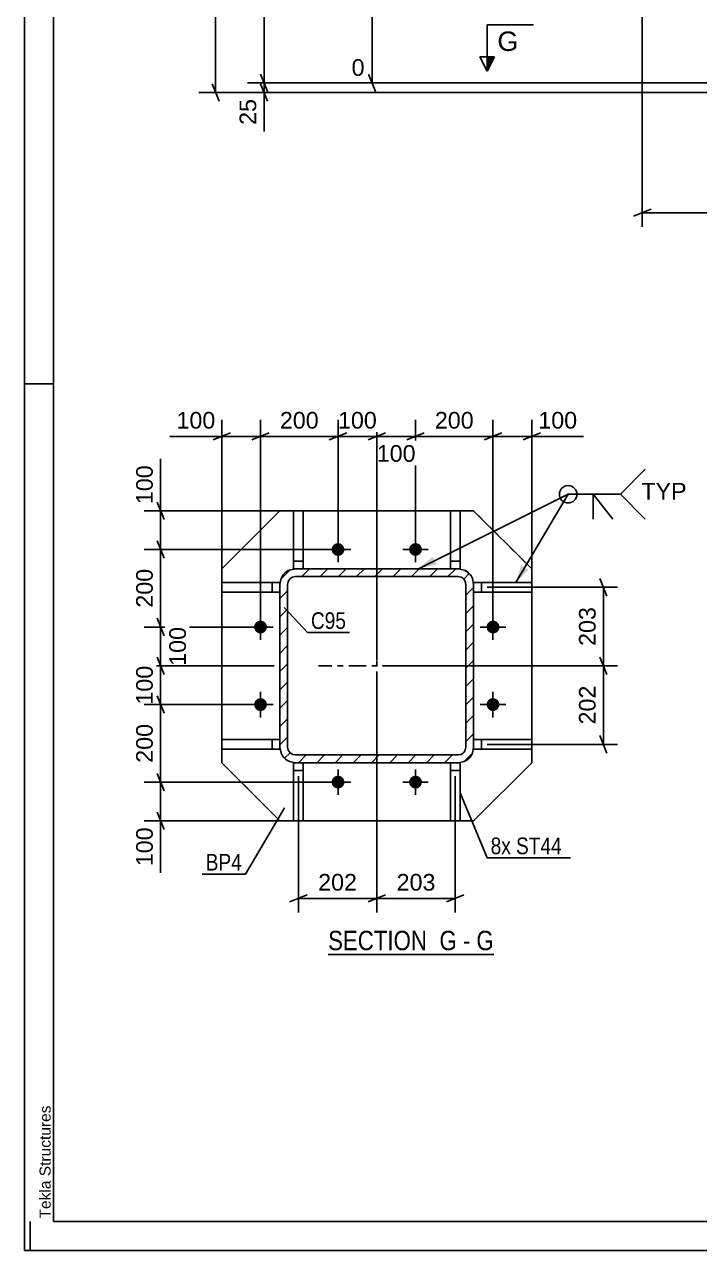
# Model space of a CAD drawing. Header units: millimetres. Extents: x 0 to 841, y 0 to 594.
# Drawn here: x 0 to 116.1, y 0 to 210.8 of the extents above; entities that cross this region are included whole.
import ezdxf

# ---------------------------------------------------------------- set-up
doc = ezdxf.new("R2010")
doc.units = ezdxf.units.MM
doc.linetypes.add('DXK_LINE_DOT2', pattern=[3.9198, 1.9599, -1.9599])
doc.linetypes.add('DXK_LINE_DOT3', pattern=[5.9187, 2.979, -0.9799, 0.9799, -0.9799])
doc.styles.add('Arial', font='ARIAL.TTF', dxfattribs={"height": 0.2})
doc.styles.add('Arial Narrow', font='ARIALN.TTF', dxfattribs={"height": 0.2})

# ---------------------------------------------------------------- blocks, each defined once
blk = doc.blocks.new('Unknown-284933836-1132')
at = {"color": 5, "linetype": 'Continuous'}
for p, q in [((0, 594), (0, 0)), ((5, 589), (5, 5)), ((5, 149), (0, 149)), ((1, 0), (1, 5)), ((5, 5), (836, 5)), ((0, 0), (841, 0))]:
    blk.add_line(p, q, dxfattribs=at)
at = {"color": 174, "linetype": 'Continuous', "style": 'Arial'}
blk.add_text('Tekla Structures', height=1.9102, rotation=90, dxfattribs=at).set_placement((4.5, 5.5))
blk = doc.blocks.new('Unknown-284933836-11 - 12475')
at = {"color": 6, "linetype": 'Continuous'}
blk.add_line((52.24, 50.88), (80.74, 50.88), dxfattribs=at)
at = {"color": 0, "linetype": 'Continuous'}
blk.add_wipeout([(70.35, 51.63), (70.35, 55.13), (52.24, 55.13), (52.24, 51.63)], dxfattribs=at)
at = {"color": 7, "linetype": 'Continuous', "style": 'Arial Narrow'}
blk.add_text('SECTION ', height=3.34, dxfattribs=at).set_placement((52.24, 51.63))
at = {"color": 0, "linetype": 'Continuous'}
blk.add_wipeout([(74.38, 51.63), (74.38, 55.13), (71.4, 55.13), (71.4, 51.63)], dxfattribs=at)
at = {"color": 7, "linetype": 'Continuous', "style": 'Arial Narrow'}
blk.add_text('G', height=3.34, dxfattribs=at).set_placement((71.4, 51.63))
at = {"color": 0, "linetype": 'Continuous'}
blk.add_wipeout([(76.71, 51.63), (76.71, 55.13), (75.43, 55.13), (75.43, 51.63)], dxfattribs=at)
at = {"color": 7, "linetype": 'Continuous', "style": 'Arial Narrow'}
blk.add_text('-', height=3.34, dxfattribs=at).set_placement((75.43, 51.63))
at = {"color": 0, "linetype": 'Continuous'}
blk.add_wipeout([(80.74, 51.63), (80.74, 55.13), (77.76, 55.13), (77.76, 51.63)], dxfattribs=at)
at = {"color": 7, "linetype": 'Continuous', "style": 'Arial Narrow'}
blk.add_text('G', height=3.34, dxfattribs=at).set_placement((77.76, 51.63))
blk = doc.blocks.new('Part-284933836-12483 - 12475')
at = {"color": 2, "linetype": 'Continuous'}
for p, q in [((73.28, 127.2), (73.28, 118.53)), ((74.95, 127.2), (73.28, 127.2)), ((73.28, 127.2), (73.28, 127.2)), ((73.28, 118.53), (73.28, 127.2)), ((74.95, 127.2), (74.95, 127.2)), ((74.95, 127.2), (74.95, 118.53)), ((73.28, 117.2), (73.28, 118.53)), ((74.95, 118.53), (73.28, 118.53)), ((73.28, 117.2), (73.28, 118.53)), ((74.95, 118.53), (74.95, 117.2)), ((74.95, 117.2), (74.62, 117.2)), ((74.95, 117.2), (74.63, 117.2)), ((74.95, 117.2), (74.95, 117.2)), ((74.95, 117.2), (74.95, 117.2))]:
    blk.add_line(p, q, dxfattribs=at)
at = {"color": 7, "linetype": 'DXK_LINE_DOT2'}
for p, q in [((74.95, 127.2), (73.28, 127.2)), ((74.95, 118.53), (74.95, 127.2)), ((73.28, 118.53), (74.95, 118.53)), ((74.95, 117.2), (74.95, 118.53)), ((74.63, 117.2), (73.28, 117.2)), ((73.28, 117.2), (73.28, 117.2)), ((74.62, 117.2), (73.28, 117.2)), ((73.28, 117.2), (73.28, 117.2))]:
    blk.add_line(p, q, dxfattribs=at)
blk = doc.blocks.new('Part-284933836-12480 - 12475')
at = {"color": 2, "linetype": 'Continuous'}
for p, q in [((43.95, 127.2), (33.95, 117.2)), ((43.95, 127.2), (46.28, 127.2)), ((73.28, 127.2), (47.95, 127.2)), ((77.28, 127.2), (74.95, 127.2)), ((77.28, 127.2), (87.28, 117.2)), ((77.28, 127.2), (77.28, 127.2)), ((33.95, 117.2), (33.95, 114.87)), ((87.28, 117.2), (87.28, 114.87)), ((87.28, 117.2), (87.28, 117.2)), ((33.95, 113.2), (33.95, 87.87)), ((87.28, 113.2), (87.28, 87.87)), ((33.95, 86.2), (33.95, 83.87)), ((87.28, 86.2), (87.28, 83.87)), ((33.95, 83.87), (43.95, 73.87)), ((33.95, 83.87), (33.95, 83.87)), ((87.28, 83.87), (77.28, 73.87)), ((43.95, 73.87), (46.28, 73.87)), ((43.95, 73.87), (43.95, 73.87)), ((73.28, 73.87), (47.95, 73.87)), ((77.28, 73.87), (74.95, 73.87))]:
    blk.add_line(p, q, dxfattribs=at)
at = {"color": 7, "linetype": 'DXK_LINE_DOT2'}
for p, q in [((43.95, 127.2), (77.28, 127.2)), ((46.28, 127.2), (47.95, 127.2)), ((74.95, 127.2), (73.28, 127.2)), ((77.28, 127.2), (87.28, 117.2)), ((33.95, 83.87), (33.95, 117.2)), ((87.28, 83.87), (87.28, 117.2)), ((33.95, 114.87), (33.95, 113.2)), ((87.28, 114.87), (87.28, 113.2)), ((33.95, 87.87), (33.95, 86.2)), ((87.28, 87.87), (87.28, 86.2)), ((43.95, 73.87), (33.95, 83.87)), ((43.95, 73.87), (77.28, 73.87)), ((46.28, 73.87), (47.95, 73.87)), ((74.95, 73.87), (73.28, 73.87))]:
    blk.add_line(p, q, dxfattribs=at)
blk = doc.blocks.new('Part-284933836-12481 - 12475')
at = {"color": 2, "linetype": 'Continuous'}
for p, q in [((73.28, 83.87), (73.28, 82.53)), ((73.28, 82.53), (73.28, 83.87)), ((73.28, 83.87), (73.28, 83.87)), ((73.28, 83.87), (73.28, 83.87)), ((73.28, 82.53), (73.28, 73.87)), ((73.28, 73.87), (73.28, 82.53)), ((73.28, 82.53), (74.95, 82.53)), ((74.95, 83.87), (74.61, 83.87)), ((74.95, 82.53), (74.95, 83.87)), ((74.95, 82.53), (74.95, 73.87)), ((73.28, 73.87), (73.28, 73.87)), ((73.28, 73.87), (74.95, 73.87)), ((74.95, 73.87), (74.95, 73.87))]:
    blk.add_line(p, q, dxfattribs=at)
at = {"color": 7, "linetype": 'DXK_LINE_DOT2'}
for p, q in [((73.28, 83.87), (74.95, 83.87)), ((74.61, 83.87), (73.28, 83.87)), ((73.28, 82.53), (74.95, 82.53)), ((74.95, 82.53), (74.95, 83.87)), ((74.95, 83.87), (74.95, 83.87)), ((74.95, 82.53), (74.95, 82.53)), ((74.95, 73.87), (74.95, 82.53)), ((73.28, 73.87), (74.95, 73.87))]:
    blk.add_line(p, q, dxfattribs=at)
blk = doc.blocks.new('Part-284933836-12482 - 12475')
at = {"color": 2, "linetype": 'Continuous'}
for p, q in [((46.28, 83.87), (46.28, 82.53)), ((46.28, 82.53), (46.28, 83.87)), ((46.28, 83.87), (46.28, 83.87)), ((46.28, 83.87), (46.28, 83.87)), ((46.28, 83.87), (46.62, 83.87)), ((46.28, 82.53), (46.28, 73.87)), ((46.28, 73.87), (46.28, 82.53)), ((46.28, 82.53), (47.95, 82.53)), ((47.95, 83.87), (47.95, 82.53)), ((47.95, 82.53), (47.95, 73.87)), ((46.28, 73.87), (46.28, 73.87)), ((46.28, 73.87), (47.95, 73.87)), ((47.95, 73.87), (47.95, 73.87))]:
    blk.add_line(p, q, dxfattribs=at)
at = {"color": 7, "linetype": 'DXK_LINE_DOT2'}
for p, q in [((46.28, 83.87), (47.95, 83.87)), ((46.28, 82.53), (47.95, 82.53)), ((46.62, 83.87), (47.95, 83.87)), ((47.95, 82.53), (47.95, 83.87)), ((47.95, 83.87), (47.95, 83.87)), ((47.95, 82.53), (47.95, 82.53)), ((47.95, 73.87), (47.95, 82.53)), ((46.28, 73.87), (47.95, 73.87))]:
    blk.add_line(p, q, dxfattribs=at)
blk = doc.blocks.new('Part-284933836-12547 - 12475')
at = {"linetype": 'Continuous'}
h = blk.add_hatch(dxfattribs=at)
h.set_pattern_fill('', scale=0.7, style=0, pattern_type=0)
h.set_pattern_definition([(45, (75.6363, 84.0716), (-1.57154, 1.57154), [])])
h.paths.add_polyline_path([(74.62, 83.87), (75.64, 84.07), (76.5, 84.65), (77.08, 85.51), (77.28, 86.54), (77.28, 114.54), (77.08, 115.56), (76.5, 116.42), (75.64, 117), (74.62, 117.2), (46.62, 117.2), (45.6, 117), (44.73, 116.42), (44.15, 115.56), (43.95, 114.54), (43.95, 86.54), (44.15, 85.51), (44.73, 84.65), (45.6, 84.07), (46.62, 83.87)])
h.paths.add_polyline_path([(46.11, 85.3), (45.67, 85.59), (45.38, 86.03), (45.28, 86.54), (45.28, 114.54), (45.38, 115.05), (45.67, 115.48), (46.11, 115.77), (46.62, 115.87), (74.62, 115.87), (75.13, 115.77), (75.56, 115.48), (75.85, 115.05), (75.95, 114.54), (75.95, 86.54), (75.85, 86.03), (75.56, 85.59), (75.13, 85.3), (74.62, 85.2), (46.62, 85.2)])
at = {"color": 7, "linetype": 'DXK_LINE_DOT2'}
for p, q in [((45.59, 117), (46.61, 117.2)), ((46.61, 117.2), (74.61, 117.2)), ((46.61, 117.2), (46.62, 117.2)), ((74.61, 117.2), (74.62, 117.2)), ((74.61, 117.2), (75.63, 117)), ((43.95, 114.53), (43.95, 114.54)), ((43.95, 114.53), (43.95, 114.54)), ((43.95, 114.53), (43.95, 113.2)), ((45.38, 115.04), (45.28, 114.53)), ((45.28, 114.53), (45.28, 114.54)), ((45.28, 86.53), (45.28, 114.53)), ((45.38, 115.04), (45.38, 115.04)), ((46.1, 115.76), (46.11, 115.77)), ((77.08, 115.55), (77.28, 114.53)), ((77.28, 114.53), (77.28, 114.54)), ((77.28, 86.53), (77.28, 114.53)), ((43.95, 87.87), (43.95, 86.53)), ((43.95, 86.53), (43.95, 86.54)), ((43.95, 86.53), (43.95, 86.53)), ((45.28, 86.53), (45.28, 86.54)), ((45.28, 86.53), (45.38, 86.02)), ((77.28, 86.53), (77.08, 85.51)), ((77.28, 86.53), (77.28, 86.54)), ((46.1, 85.3), (46.61, 85.2)), ((46.61, 85.2), (46.62, 85.2)), ((46.61, 85.2), (74.61, 85.2)), ((74.61, 85.2), (75.12, 85.3)), ((74.61, 85.2), (74.62, 85.2)), ((75.12, 85.3), (75.12, 85.3)), ((75.85, 86.02), (75.85, 86.03)), ((46.61, 83.87), (46.6, 83.87)), ((46.61, 83.87), (47.95, 83.87)), ((46.61, 83.87), (46.62, 83.87)), ((74.61, 83.87), (73.28, 83.87)), ((74.61, 83.87), (74.62, 83.87)), ((74.62, 83.87), (74.61, 83.87))]:
    blk.add_line(p, q, dxfattribs=at)
at = {"color": 2, "linetype": 'Continuous'}
for p, q in [((46.62, 117.2), (45.6, 117)), ((46.62, 117.2), (74.62, 117.2)), ((75.64, 117), (74.62, 117.2)), ((44.15, 115.56), (43.95, 114.54)), ((43.95, 114.54), (44.15, 115.55)), ((43.95, 86.54), (43.95, 114.54)), ((44.15, 115.55), (44.15, 115.56)), ((45.28, 114.54), (45.38, 115.05)), ((45.28, 86.54), (45.28, 114.54)), ((46.61, 115.87), (46.1, 115.76)), ((46.11, 115.77), (46.62, 115.87)), ((46.61, 115.87), (46.62, 115.87)), ((46.61, 115.87), (74.61, 115.87)), ((46.62, 115.87), (74.62, 115.87)), ((74.61, 115.87), (74.62, 115.87)), ((75.12, 115.76), (74.61, 115.87)), ((74.62, 115.87), (75.13, 115.77)), ((75.85, 115.05), (75.95, 114.54)), ((75.95, 114.53), (75.85, 115.04)), ((75.95, 114.53), (75.95, 114.54)), ((75.95, 86.54), (75.95, 114.54)), ((75.95, 86.53), (75.95, 114.53)), ((77.28, 114.54), (77.08, 115.56)), ((77.28, 86.54), (77.28, 114.54)), ((43.95, 113.2), (43.95, 87.87)), ((43.95, 86.54), (44.15, 85.51)), ((44.15, 85.51), (43.95, 86.53)), ((45.38, 86.03), (45.28, 86.54)), ((75.95, 86.54), (75.85, 86.03)), ((75.85, 86.02), (75.95, 86.53)), ((75.95, 86.53), (75.95, 86.54)), ((77.08, 85.51), (77.28, 86.54)), ((46.62, 85.2), (46.11, 85.3)), ((46.62, 85.2), (74.62, 85.2)), ((75.13, 85.3), (74.62, 85.2)), ((46.6, 83.87), (45.59, 84.07)), ((45.6, 84.07), (46.62, 83.87)), ((46.62, 83.87), (74.62, 83.87)), ((73.28, 83.87), (47.95, 83.87)), ((75.63, 84.07), (74.62, 83.87)), ((74.62, 83.87), (75.64, 84.07)), ((75.63, 84.07), (75.64, 84.07))]:
    blk.add_line(p, q, dxfattribs=at)
at = {"color": 7, "linetype": 'DXK_LINE_DOT3'}
for p, q in [((60.61, 90.53), (60.62, 110.54)), ((70.62, 100.53), (50.61, 100.54))]:
    blk.add_line(p, q, dxfattribs=at)
at = {"color": 2, "linetype": 'Continuous'}
for centre, radius, start, end in [((46.62, 114.54), 2.67, 112.5, 157.5), ((46.61, 114.53), 2.67, 135, 157.5), ((74.62, 114.54), 2.67, 22.5, 67.5), ((46.62, 114.54), 1.33, 112.5, 157.5), ((46.61, 114.53), 1.33, 112.5, 134.9258), ((74.61, 114.53), 1.33, 22.5, 67.5), ((74.62, 114.54), 1.33, 22.5, 67.5), ((46.61, 86.53), 2.67, 202.5, 247.5), ((46.62, 86.54), 2.67, 202.5, 247.5), ((46.62, 86.54), 1.33, 202.5, 247.5), ((74.62, 86.54), 1.33, 292.5, 337.5), ((74.61, 86.53), 1.33, 315.0742, 337.5), ((74.61, 86.53), 2.67, 292.5, 315), ((74.62, 86.54), 2.67, 292.5, 337.5)]:
    blk.add_arc(centre, radius, start, end, dxfattribs=at)
at = {"color": 7, "linetype": 'DXK_LINE_DOT2'}
for centre, radius, start, end in [((46.61, 114.53), 2.67, 112.5, 135), ((74.61, 114.53), 2.67, 22.5, 67.5), ((46.61, 114.53), 1.33, 134.9258, 157.5), ((46.61, 86.53), 1.33, 202.5, 247.5), ((74.61, 86.53), 1.33, 292.5, 315.0742), ((74.61, 86.53), 2.67, 315, 337.5)]:
    blk.add_arc(centre, radius, start, end, dxfattribs=at)
blk = doc.blocks.new('Part-284933836-12484 - 12475')
at = {"color": 2, "linetype": 'Continuous'}
for p, q in [((46.28, 127.2), (46.28, 118.53)), ((47.95, 127.2), (46.28, 127.2)), ((46.28, 127.2), (46.28, 127.2)), ((46.28, 118.53), (46.28, 127.2)), ((47.95, 127.2), (47.95, 127.2)), ((47.95, 127.2), (47.95, 118.53)), ((46.28, 118.53), (46.28, 117.2)), ((47.95, 118.53), (46.28, 118.53)), ((46.28, 118.53), (46.28, 117.2)), ((47.95, 118.53), (47.95, 117.2)), ((46.28, 117.2), (46.6, 117.2)), ((46.28, 117.2), (46.61, 117.2)), ((46.28, 117.2), (46.28, 117.2))]:
    blk.add_line(p, q, dxfattribs=at)
at = {"color": 7, "linetype": 'DXK_LINE_DOT2'}
for p, q in [((47.95, 127.2), (46.28, 127.2)), ((47.95, 118.53), (47.95, 127.2)), ((47.95, 118.53), (46.28, 118.53)), ((47.95, 117.2), (47.95, 118.53)), ((46.6, 117.2), (47.95, 117.2)), ((46.61, 117.2), (47.95, 117.2)), ((47.95, 117.2), (47.95, 117.2))]:
    blk.add_line(p, q, dxfattribs=at)
blk = doc.blocks.new('Part-284933836-12485 - 12475')
at = {"color": 2, "linetype": 'Continuous'}
for p, q in [((33.95, 113.2), (33.95, 114.87)), ((33.95, 114.87), (42.61, 114.87)), ((33.95, 114.87), (33.95, 114.87)), ((42.61, 113.2), (42.61, 114.87)), ((42.61, 114.87), (43.95, 114.87)), ((43.95, 113.2), (43.95, 114.87)), ((33.95, 113.2), (42.61, 113.2)), ((42.61, 113.2), (33.95, 113.2)), ((33.95, 113.2), (33.95, 113.2)), ((42.61, 113.2), (43.95, 113.2)), ((43.95, 113.2), (42.61, 113.2)), ((43.95, 113.2), (43.95, 113.2)), ((43.95, 113.2), (43.95, 113.2))]:
    blk.add_line(p, q, dxfattribs=at)
at = {"color": 7, "linetype": 'DXK_LINE_DOT2'}
for p, q in [((33.95, 113.2), (33.95, 114.87)), ((33.95, 114.87), (42.61, 114.87)), ((42.61, 113.2), (42.61, 114.87)), ((43.95, 114.87), (42.61, 114.87)), ((43.95, 113.2), (43.95, 114.87)), ((43.95, 114.87), (43.95, 114.87))]:
    blk.add_line(p, q, dxfattribs=at)
blk = doc.blocks.new('Part-284933836-12486 - 12475')
at = {"color": 2, "linetype": 'Continuous'}
for p, q in [((33.95, 86.2), (33.95, 87.87)), ((33.95, 87.87), (42.61, 87.87)), ((33.95, 87.87), (33.95, 87.87)), ((42.61, 86.2), (42.61, 87.87)), ((42.61, 87.87), (43.95, 87.87)), ((43.95, 86.2), (43.95, 87.87)), ((33.95, 86.2), (42.61, 86.2)), ((42.61, 86.2), (33.95, 86.2)), ((33.95, 86.2), (33.95, 86.2)), ((42.61, 86.2), (43.95, 86.2)), ((43.95, 86.2), (42.61, 86.2)), ((43.95, 86.2), (43.95, 86.2)), ((43.95, 86.2), (43.95, 86.2))]:
    blk.add_line(p, q, dxfattribs=at)
at = {"color": 7, "linetype": 'DXK_LINE_DOT2'}
for p, q in [((33.95, 86.2), (33.95, 87.87)), ((33.95, 87.87), (42.61, 87.87)), ((42.61, 86.2), (42.61, 87.87)), ((43.95, 87.87), (42.61, 87.87)), ((43.95, 86.2), (43.95, 87.87)), ((43.95, 87.87), (43.95, 87.87))]:
    blk.add_line(p, q, dxfattribs=at)
blk = doc.blocks.new('Part-284933836-12487 - 12475')
at = {"color": 2, "linetype": 'Continuous'}
for p, q in [((77.28, 114.87), (77.28, 114.87)), ((77.28, 114.87), (77.28, 114.87)), ((77.28, 114.87), (78.62, 114.87)), ((77.28, 114.87), (77.28, 114.54)), ((77.28, 114.87), (77.28, 114.54)), ((78.62, 114.87), (87.28, 114.87)), ((78.62, 114.87), (78.62, 113.2)), ((87.28, 114.87), (87.28, 114.87)), ((87.28, 114.87), (87.28, 113.2)), ((77.28, 113.2), (78.61, 113.2)), ((78.62, 113.2), (77.28, 113.2)), ((78.61, 113.2), (87.28, 113.2)), ((87.28, 113.2), (78.62, 113.2)), ((87.28, 113.2), (87.28, 113.2))]:
    blk.add_line(p, q, dxfattribs=at)
at = {"color": 7, "linetype": 'DXK_LINE_DOT2'}
for p, q in [((77.28, 114.87), (78.61, 114.87)), ((77.28, 114.54), (77.28, 113.2)), ((77.28, 114.54), (77.28, 113.2)), ((78.61, 114.87), (87.28, 114.87)), ((78.61, 114.87), (78.61, 113.2)), ((87.28, 114.87), (87.28, 113.2)), ((77.28, 113.2), (77.28, 113.2)), ((77.28, 113.2), (77.28, 113.2))]:
    blk.add_line(p, q, dxfattribs=at)
blk = doc.blocks.new('Part-284933836-12488 - 12475')
at = {"color": 2, "linetype": 'Continuous'}
for p, q in [((77.28, 87.87), (78.62, 87.87)), ((77.28, 86.53), (77.28, 86.2)), ((77.28, 86.53), (77.28, 86.2)), ((78.62, 87.87), (87.28, 87.87)), ((78.62, 87.87), (78.62, 86.2)), ((87.28, 87.87), (87.28, 87.87)), ((87.28, 87.87), (87.28, 86.2)), ((77.28, 86.2), (78.61, 86.2)), ((77.28, 86.2), (77.28, 86.2)), ((78.62, 86.2), (77.28, 86.2)), ((78.61, 86.2), (87.28, 86.2)), ((87.28, 86.2), (78.62, 86.2)), ((87.28, 86.2), (87.28, 86.2))]:
    blk.add_line(p, q, dxfattribs=at)
at = {"color": 7, "linetype": 'DXK_LINE_DOT2'}
for p, q in [((78.61, 87.87), (77.28, 87.87)), ((77.28, 87.87), (77.28, 87.87)), ((77.28, 87.87), (77.28, 86.53)), ((77.28, 87.87), (77.28, 86.53)), ((78.61, 87.87), (78.62, 87.87)), ((78.61, 87.87), (78.61, 86.2)), ((78.62, 87.87), (87.28, 87.87)), ((87.28, 87.87), (87.28, 86.2))]:
    blk.add_line(p, q, dxfattribs=at)
blk = doc.blocks.new('Bolt-284933836-12550 - 12475')
at = {"linetype": 'Continuous'}
for points in [[(53.17, 119.76), (53.02, 119.93), (52.92, 120.14), (52.86, 120.36), (52.85, 120.59), (52.88, 120.82), (52.97, 121.03), (53.09, 121.23), (53.25, 121.39), (53.45, 121.51), (53.66, 121.6), (53.89, 121.63), (54.12, 121.62), (54.34, 121.56), (54.55, 121.46), (54.72, 121.31), (54.87, 121.13), (54.97, 120.93), (55.03, 120.7), (55.05, 120.48), (55.01, 120.25), (54.93, 120.03), (54.8, 119.84), (54.64, 119.68), (54.45, 119.55), (54.23, 119.47), (54, 119.43), (53.77, 119.45), (53.55, 119.51), (53.35, 119.61)], [(66.5, 119.76), (66.36, 119.93), (66.25, 120.14), (66.19, 120.36), (66.18, 120.59), (66.22, 120.82), (66.3, 121.03), (66.43, 121.23), (66.59, 121.39), (66.78, 121.51), (67, 121.6), (67.22, 121.63), (67.45, 121.62), (67.67, 121.56), (67.88, 121.46), (68.06, 121.31), (68.2, 121.13), (68.31, 120.93), (68.37, 120.7), (68.38, 120.48), (68.34, 120.25), (68.26, 120.03), (68.13, 119.84), (67.97, 119.68), (67.78, 119.55), (67.56, 119.47), (67.34, 119.43), (67.11, 119.45), (66.89, 119.51), (66.68, 119.61)], [(39.84, 106.42), (39.69, 106.6), (39.59, 106.81), (39.53, 107.03), (39.51, 107.26), (39.55, 107.48), (39.63, 107.7), (39.76, 107.89), (39.92, 108.05), (40.11, 108.18), (40.33, 108.26), (40.56, 108.3), (40.79, 108.29), (41.01, 108.23), (41.21, 108.12), (41.39, 107.98), (41.54, 107.8), (41.64, 107.59), (41.7, 107.37), (41.71, 107.14), (41.68, 106.91), (41.59, 106.7), (41.47, 106.51), (41.31, 106.34), (41.11, 106.22), (40.9, 106.14), (40.67, 106.1), (40.44, 106.11), (40.22, 106.17), (40.01, 106.28)], [(79.84, 106.42), (79.69, 106.6), (79.59, 106.81), (79.53, 107.03), (79.51, 107.26), (79.55, 107.48), (79.63, 107.7), (79.76, 107.89), (79.92, 108.05), (80.11, 108.18), (80.33, 108.26), (80.56, 108.3), (80.79, 108.29), (81.01, 108.23), (81.21, 108.12), (81.39, 107.98), (81.54, 107.8), (81.64, 107.59), (81.7, 107.37), (81.71, 107.14), (81.68, 106.91), (81.59, 106.7), (81.47, 106.51), (81.31, 106.34), (81.11, 106.22), (80.9, 106.14), (80.67, 106.1), (80.44, 106.11), (80.22, 106.17), (80.01, 106.28)], [(39.84, 93.09), (39.69, 93.27), (39.59, 93.47), (39.53, 93.69), (39.51, 93.92), (39.55, 94.15), (39.63, 94.37), (39.76, 94.56), (39.92, 94.72), (40.11, 94.85), (40.33, 94.93), (40.56, 94.96), (40.79, 94.95), (41.01, 94.89), (41.21, 94.79), (41.39, 94.64), (41.54, 94.47), (41.64, 94.26), (41.7, 94.04), (41.71, 93.81), (41.68, 93.58), (41.59, 93.37), (41.47, 93.17), (41.31, 93.01), (41.11, 92.89), (40.9, 92.8), (40.67, 92.77), (40.44, 92.78), (40.22, 92.84), (40.01, 92.94)], [(79.84, 93.09), (79.69, 93.27), (79.59, 93.47), (79.53, 93.69), (79.51, 93.92), (79.55, 94.15), (79.63, 94.37), (79.76, 94.56), (79.92, 94.72), (80.11, 94.85), (80.33, 94.93), (80.56, 94.96), (80.79, 94.95), (81.01, 94.89), (81.21, 94.79), (81.39, 94.64), (81.54, 94.47), (81.64, 94.26), (81.7, 94.04), (81.71, 93.81), (81.68, 93.58), (81.59, 93.37), (81.47, 93.17), (81.31, 93.01), (81.11, 92.89), (80.9, 92.8), (80.67, 92.77), (80.44, 92.78), (80.22, 92.84), (80.01, 92.94)], [(53.17, 79.76), (53.02, 79.93), (52.92, 80.14), (52.86, 80.36), (52.85, 80.59), (52.88, 80.82), (52.97, 81.03), (53.09, 81.23), (53.25, 81.39), (53.45, 81.51), (53.66, 81.6), (53.89, 81.63), (54.12, 81.62), (54.34, 81.56), (54.55, 81.46), (54.72, 81.31), (54.87, 81.13), (54.97, 80.93), (55.03, 80.7), (55.05, 80.48), (55.01, 80.25), (54.93, 80.03), (54.8, 79.84), (54.64, 79.68), (54.45, 79.55), (54.23, 79.47), (54, 79.43), (53.77, 79.45), (53.55, 79.51), (53.35, 79.61)], [(66.5, 79.76), (66.36, 79.93), (66.25, 80.14), (66.19, 80.36), (66.18, 80.59), (66.22, 80.82), (66.3, 81.03), (66.43, 81.23), (66.59, 81.39), (66.78, 81.51), (67, 81.6), (67.22, 81.63), (67.45, 81.62), (67.67, 81.56), (67.88, 81.46), (68.06, 81.31), (68.2, 81.13), (68.31, 80.93), (68.37, 80.7), (68.38, 80.48), (68.34, 80.25), (68.26, 80.03), (68.13, 79.84), (67.97, 79.68), (67.78, 79.55), (67.56, 79.47), (67.34, 79.43), (67.11, 79.45), (66.89, 79.51), (66.68, 79.61)]]:
    blk.add_hatch(color=1, dxfattribs=at).paths.add_polyline_path(points)
at = {"color": 1, "linetype": 'Continuous'}
for p, q in [((53.95, 118.33), (53.95, 122.73)), ((67.28, 118.33), (67.28, 122.73)), ((56.15, 120.53), (51.75, 120.53)), ((69.48, 120.53), (65.08, 120.53)), ((40.61, 105), (40.61, 109.4)), ((80.61, 105), (80.61, 109.4)), ((42.81, 107.2), (38.41, 107.2)), ((82.81, 107.2), (78.41, 107.2)), ((40.61, 91.67), (40.61, 96.07)), ((80.61, 91.67), (80.61, 96.07)), ((42.81, 93.87), (38.41, 93.87)), ((82.81, 93.87), (78.41, 93.87)), ((53.95, 78.33), (53.95, 82.73)), ((67.28, 78.33), (67.28, 82.73)), ((56.15, 80.53), (51.75, 80.53)), ((69.48, 80.53), (65.08, 80.53))]:
    blk.add_line(p, q, dxfattribs=at)
blk = doc.blocks.new('StraightDimension-284933836-12915 - 12475')
at = {"color": 7, "linetype": 'Continuous'}
for p, q in [((67.28, 121.53), (67.28, 142.82)), ((80.61, 108.2), (80.61, 142.82)), ((68.78, 140.57), (65.78, 139.37)), ((67.28, 139.97), (80.61, 139.97)), ((79.11, 139.37), (82.11, 140.57))]:
    blk.add_line(p, q, dxfattribs=at)
at = {"color": 0}
blk.add_wipeout([(77.88, 140.72), (77.88, 144.92), (70.01, 144.92), (70.01, 140.72)], dxfattribs=at)
at = {"color": 3, "style": 'Arial'}
blk.add_text('200', height=2.865, dxfattribs=at).set_placement((70.61, 141.32))
blk = doc.blocks.new('StraightDimension-284933836-12916 - 12475')
at = {"color": 7, "linetype": 'Continuous'}
for p, q in [((60.61, 101.53), (60.61, 142.37)), ((67.28, 121.53), (67.28, 142.37)), ((59.11, 139.37), (62.11, 140.57)), ((60.61, 139.97), (67.28, 139.97)), ((68.78, 140.57), (65.78, 139.37))]:
    blk.add_line(p, q, dxfattribs=at)
at = {"color": 0}
blk.add_wipeout([(67.88, 135.02), (67.88, 139.22), (60.01, 139.22), (60.01, 135.02)], dxfattribs=at)
at = {"color": 3, "style": 'Arial'}
blk.add_text('100', height=2.865, dxfattribs=at).set_placement((60.61, 135.62))
blk = doc.blocks.new('StraightDimension-284933836-12852 - 12475')
at = {"color": 7, "linetype": 'Continuous'}
for p, q in [((60.61, 99.53), (60.61, 58.13)), ((74.12, 81.53), (74.12, 58.13)), ((62.11, 61.13), (59.11, 59.93)), ((60.61, 60.53), (74.12, 60.53)), ((72.62, 59.93), (75.62, 61.13))]:
    blk.add_line(p, q, dxfattribs=at)
at = {"color": 0}
blk.add_wipeout([(71.3, 61.28), (71.3, 65.48), (63.43, 65.48), (63.43, 61.28)], dxfattribs=at)
at = {"color": 3, "style": 'Arial'}
blk.add_text('203', height=2.865, dxfattribs=at).set_placement((64.03, 61.88))
blk = doc.blocks.new('StraightDimension-284933836-12917 - 12475')
at = {"color": 7, "linetype": 'Continuous'}
for p, q in [((53.95, 121.53), (53.95, 142.82)), ((60.61, 101.53), (60.61, 142.82)), ((52.45, 139.37), (55.45, 140.57)), ((53.95, 139.97), (60.61, 139.97)), ((62.11, 140.57), (59.11, 139.37))]:
    blk.add_line(p, q, dxfattribs=at)
at = {"color": 0}
blk.add_wipeout([(61.22, 140.72), (61.22, 144.92), (53.34, 144.92), (53.34, 140.72)], dxfattribs=at)
at = {"color": 3, "style": 'Arial'}
blk.add_text('100', height=2.865, dxfattribs=at).set_placement((53.94, 141.32))
blk = doc.blocks.new('StraightDimension-284933836-12853 - 12475')
at = {"color": 7, "linetype": 'Continuous'}
for p, q in [((60.61, 99.53), (60.61, 58.13)), ((47.12, 81.53), (47.12, 58.13)), ((48.62, 61.13), (45.62, 59.93)), ((47.12, 60.53), (60.61, 60.53)), ((59.11, 59.93), (62.11, 61.13))]:
    blk.add_line(p, q, dxfattribs=at)
at = {"color": 0}
blk.add_wipeout([(57.8, 61.28), (57.8, 65.48), (49.93, 65.48), (49.93, 61.28)], dxfattribs=at)
at = {"color": 3, "style": 'Arial'}
blk.add_text('202', height=2.865, dxfattribs=at).set_placement((50.53, 61.88))
blk = doc.blocks.new('StraightDimension-284933836-12888 - 12475')
at = {"color": 7, "linetype": 'Continuous'}
for p, q in [((79.62, 114.03), (102.02, 114.03)), ((100.22, 112.53), (99.02, 115.53)), ((99.62, 100.53), (99.62, 114.03)), ((99.02, 102.03), (100.22, 99.03)), ((61.61, 100.53), (102.02, 100.53))]:
    blk.add_line(p, q, dxfattribs=at)
at = {"color": 0}
blk.add_wipeout([(98.87, 111.22), (94.67, 111.22), (94.67, 103.35), (98.87, 103.35)], dxfattribs=at)
at = {"color": 3, "style": 'Arial'}
blk.add_text('203', height=2.865, rotation=90.0002, dxfattribs=at).set_placement((98.27, 103.95))
blk = doc.blocks.new('StraightDimension-284933836-12889 - 12475')
at = {"color": 7, "linetype": 'Continuous'}
for p, q in [((100.22, 99.03), (99.02, 102.03)), ((61.61, 100.53), (102.02, 100.53)), ((99.62, 87.03), (99.62, 100.53)), ((79.62, 87.03), (102.02, 87.03)), ((99.02, 88.53), (100.22, 85.53))]:
    blk.add_line(p, q, dxfattribs=at)
at = {"color": 0}
blk.add_wipeout([(98.87, 97.72), (94.67, 97.72), (94.67, 89.85), (98.87, 89.85)], dxfattribs=at)
at = {"color": 3, "style": 'Arial'}
blk.add_text('202', height=2.865, rotation=90.0002, dxfattribs=at).set_placement((98.27, 90.45))
blk = doc.blocks.new('StraightDimension-284933836-12914 - 12475')
at = {"color": 7, "linetype": 'Continuous'}
for p, q in [((80.61, 108.2), (80.61, 142.82)), ((87.28, 115.87), (87.28, 142.82)), ((79.11, 139.37), (82.11, 140.57)), ((80.61, 139.97), (87.28, 139.97)), ((88.78, 140.57), (85.78, 139.37))]:
    blk.add_line(p, q, dxfattribs=at)
at = {"color": 0}
blk.add_wipeout([(95.68, 140.72), (95.68, 144.92), (87.81, 144.92), (87.81, 140.72)], dxfattribs=at)
at = {"color": 7, "linetype": 'Continuous'}
blk.add_line((87.28, 139.97), (96.2, 139.97), dxfattribs=at)
blk.add_line((87.28, 139.97), (96.2, 139.97), dxfattribs=at)
at = {"color": 3, "style": 'Arial'}
blk.add_text('100', height=2.865, dxfattribs=at).set_placement((88.41, 141.32))
blk = doc.blocks.new('StraightDimension-284933836-12918 - 12475')
at = {"color": 7, "linetype": 'Continuous'}
for p, q in [((40.61, 108.2), (40.61, 142.82)), ((53.95, 121.53), (53.95, 142.82)), ((42.11, 140.57), (39.11, 139.37)), ((40.61, 139.97), (53.95, 139.97)), ((52.45, 139.37), (55.45, 140.57))]:
    blk.add_line(p, q, dxfattribs=at)
at = {"color": 0}
blk.add_wipeout([(51.22, 140.72), (51.22, 144.92), (43.34, 144.92), (43.34, 140.72)], dxfattribs=at)
at = {"color": 3, "style": 'Arial'}
blk.add_text('200', height=2.865, dxfattribs=at).set_placement((43.94, 141.32))
blk = doc.blocks.new('StraightDimension-284933836-12919 - 12475')
at = {"color": 7, "linetype": 'Continuous'}
for p, q in [((33.95, 115.87), (33.95, 142.82)), ((40.61, 108.2), (40.61, 142.82)), ((32.45, 139.37), (35.45, 140.57)), ((33.95, 139.97), (40.61, 139.97)), ((42.11, 140.57), (39.11, 139.37))]:
    blk.add_line(p, q, dxfattribs=at)
at = {"color": 0}
blk.add_wipeout([(33.42, 140.72), (33.42, 144.92), (25.55, 144.92), (25.55, 140.72)], dxfattribs=at)
at = {"color": 7, "linetype": 'Continuous'}
blk.add_line((33.95, 139.97), (25.03, 139.97), dxfattribs=at)
blk.add_line((33.95, 139.97), (25.03, 139.97), dxfattribs=at)
at = {"color": 3, "style": 'Arial'}
blk.add_text('100', height=2.865, dxfattribs=at).set_placement((26.15, 141.32))
blk = doc.blocks.new('StraightDimension-284933836-22426 - 12475')
at = {"color": 7, "linetype": 'Continuous'}
for p, q in [((22.82, 128.7), (24.02, 125.7)), ((45.28, 127.2), (20.57, 127.2)), ((23.42, 120.53), (23.42, 127.2)), ((52.95, 120.53), (20.57, 120.53)), ((24.02, 119.03), (22.82, 122.03))]:
    blk.add_line(p, q, dxfattribs=at)
at = {"color": 0}
blk.add_wipeout([(22.67, 135.6), (18.47, 135.6), (18.47, 127.73), (22.67, 127.73)], dxfattribs=at)
at = {"color": 7, "linetype": 'Continuous'}
blk.add_line((23.42, 127.2), (23.42, 136.12), dxfattribs=at)
blk.add_line((23.42, 127.2), (23.42, 136.12), dxfattribs=at)
at = {"color": 3, "style": 'Arial'}
blk.add_text('100', height=2.865, rotation=90.0002, dxfattribs=at).set_placement((22.07, 128.33))
blk = doc.blocks.new('StraightDimension-284933836-22427 - 12475')
at = {"color": 7, "linetype": 'Continuous'}
for p, q in [((52.95, 120.53), (20.57, 120.53)), ((24.02, 119.03), (22.82, 122.03)), ((23.42, 107.2), (23.42, 120.53)), ((22.82, 108.7), (24.02, 105.7)), ((39.61, 107.2), (20.57, 107.2))]:
    blk.add_line(p, q, dxfattribs=at)
at = {"color": 0}
blk.add_wipeout([(22.67, 117.8), (18.47, 117.8), (18.47, 109.93), (22.67, 109.93)], dxfattribs=at)
at = {"color": 3, "style": 'Arial'}
blk.add_text('200', height=2.865, rotation=90.0002, dxfattribs=at).set_placement((22.07, 110.53))
blk = doc.blocks.new('StraightDimension-284933836-22428 - 12475')
at = {"color": 7, "linetype": 'Continuous'}
for p, q in [((22.82, 108.7), (24.02, 105.7)), ((39.61, 107.2), (21.02, 107.2)), ((23.42, 100.53), (23.42, 107.2)), ((24.02, 99.03), (22.82, 102.03)), ((42.95, 100.53), (21.02, 100.53))]:
    blk.add_line(p, q, dxfattribs=at)
at = {"color": 0}
blk.add_wipeout([(28.37, 107.8), (24.17, 107.8), (24.17, 99.93), (28.37, 99.93)], dxfattribs=at)
at = {"color": 3, "style": 'Arial'}
blk.add_text('100', height=2.865, rotation=90.0002, dxfattribs=at).set_placement((27.77, 100.53))
blk = doc.blocks.new('StraightDimension-284933836-22429 - 12475')
at = {"color": 7, "linetype": 'Continuous'}
for p, q in [((22.82, 102.03), (24.02, 99.03)), ((42.95, 100.53), (20.57, 100.53)), ((23.42, 93.87), (23.42, 100.53)), ((24.02, 92.37), (22.82, 95.37)), ((39.61, 93.87), (20.57, 93.87))]:
    blk.add_line(p, q, dxfattribs=at)
at = {"color": 0}
blk.add_wipeout([(22.67, 101.13), (18.47, 101.13), (18.47, 93.26), (22.67, 93.26)], dxfattribs=at)
at = {"color": 3, "style": 'Arial'}
blk.add_text('100', height=2.865, rotation=90.0002, dxfattribs=at).set_placement((22.07, 93.86))
blk = doc.blocks.new('StraightDimension-284933836-22430 - 12475')
at = {"color": 7, "linetype": 'Continuous'}
for p, q in [((24.02, 92.37), (22.82, 95.37)), ((39.61, 93.87), (20.57, 93.87)), ((23.42, 80.53), (23.42, 93.87)), ((52.95, 80.53), (20.57, 80.53)), ((22.82, 82.03), (24.02, 79.03))]:
    blk.add_line(p, q, dxfattribs=at)
at = {"color": 0}
blk.add_wipeout([(22.67, 91.13), (18.47, 91.13), (18.47, 83.26), (22.67, 83.26)], dxfattribs=at)
at = {"color": 3, "style": 'Arial'}
blk.add_text('200', height=2.865, rotation=90.0002, dxfattribs=at).set_placement((22.07, 83.86))
blk = doc.blocks.new('StraightDimension-284933836-22431 - 12475')
at = {"color": 7, "linetype": 'Continuous'}
for p, q in [((52.95, 80.53), (20.57, 80.53)), ((22.82, 82.03), (24.02, 79.03)), ((23.42, 73.87), (23.42, 80.53)), ((45.28, 73.87), (20.57, 73.87)), ((24.02, 72.37), (22.82, 75.37))]:
    blk.add_line(p, q, dxfattribs=at)
at = {"color": 0}
blk.add_wipeout([(22.67, 73.34), (18.47, 73.34), (18.47, 65.47), (22.67, 65.47)], dxfattribs=at)
at = {"color": 7, "linetype": 'Continuous'}
blk.add_line((23.42, 73.87), (23.42, 64.95), dxfattribs=at)
blk.add_line((23.42, 73.87), (23.42, 64.95), dxfattribs=at)
at = {"color": 3, "style": 'Arial'}
blk.add_text('100', height=2.865, rotation=90.0002, dxfattribs=at).set_placement((22.07, 66.07))
blk = doc.blocks.new('StraightDimension-284933836-11754 - 2707')
at = {"color": 7, "linetype": 'Continuous'}
for p, q in [((128.64, 200.79), (38.37, 200.79)), ((40.62, 202.29), (41.82, 199.29)), ((41.82, 197.61), (40.62, 200.61)), ((41.22, 199.11), (41.22, 200.79)), ((128.64, 199.11), (38.37, 199.11))]:
    blk.add_line(p, q, dxfattribs=at)
at = {"color": 0}
blk.add_wipeout([(40.47, 198.59), (36.27, 198.59), (36.27, 192.94), (40.47, 192.94)], dxfattribs=at)
at = {"color": 7, "linetype": 'Continuous'}
blk.add_line((41.22, 199.11), (41.22, 192.42), dxfattribs=at)
blk.add_line((41.22, 199.11), (41.22, 192.42), dxfattribs=at)
at = {"color": 3, "style": 'Arial'}
blk.add_text('25', height=2.865, rotation=90.0002, dxfattribs=at).set_placement((39.87, 193.54))
blk = doc.blocks.new('StraightDimension-284933836-11670 - 2707')
at = {"color": 7, "linetype": 'Continuous'}
for p, q in [((60.41, 244.1), (59.21, 247.1)), ((138.64, 245.6), (49.61, 245.6)), ((59.81, 200.78), (59.81, 245.6)), ((140.97, 200.78), (56.28, 200.78)), ((59.21, 202.28), (60.41, 199.28))]:
    blk.add_line(p, q, dxfattribs=at)
at = {"color": 0, "linetype": 'Continuous'}
for points in [[(59.11, 246.2), (59.11, 250.4), (49.01, 250.4), (49.01, 246.2)], [(59.11, 201.38), (59.11, 205.58), (55.68, 205.58), (55.68, 201.38)]]:
    blk.add_wipeout(points, dxfattribs=at)
at = {"color": 0}
blk.add_wipeout([(59.06, 228.24), (54.86, 228.24), (54.86, 218.14), (59.06, 218.14)], dxfattribs=at)
at = {"color": 3, "linetype": 'Continuous', "style": 'Arial'}
for s, height, p in [('2596', 2.865, (49.61, 246.8)), ('0', 2.87, (56.28, 201.98))]:
    blk.add_text(s, height=height, dxfattribs=at).set_placement(p)
at = {"color": 3, "style": 'Arial'}
blk.add_text('2596', height=2.865, rotation=90.0002, dxfattribs=at).set_placement((58.46, 218.74))
blk = doc.blocks.new('StraightDimension-284933836-11753 - 2707')
at = {"color": 7, "linetype": 'Continuous'}
for p, q in [((41.22, 200.79), (41.22, 483.3)), ((128.64, 200.79), (38.37, 200.79)), ((40.62, 202.29), (41.82, 199.29))]:
    blk.add_line(p, q, dxfattribs=at)
blk = doc.blocks.new('StraightDimension-284933836-11771 - 2707')
at = {"color": 7, "linetype": 'Continuous'}
for p, q in [((32.87, 199.12), (32.87, 519.83)), ((32.27, 200.62), (33.47, 197.62)), ((128.64, 199.12), (30.02, 199.12))]:
    blk.add_line(p, q, dxfattribs=at)
blk = doc.blocks.new('StraightDimension-284933836-11999 - 2707')
at = {"color": 7, "linetype": 'Continuous'}
for p, q in [((106.3, 236.6), (106.3, 176.03)), ((206.31, 236.6), (206.31, 176.03)), ((107.8, 179.03), (104.8, 177.83)), ((106.3, 178.43), (206.31, 178.43)), ((204.81, 177.83), (207.81, 179.03))]:
    blk.add_line(p, q, dxfattribs=at)
at = {"color": 0}
blk.add_wipeout([(161.35, 179.18), (161.35, 183.38), (151.26, 183.38), (151.26, 179.18)], dxfattribs=at)
at = {"color": 3, "style": 'Arial'}
blk.add_text('1500', height=2.865, dxfattribs=at).set_placement((151.86, 179.78))
blk = doc.blocks.new('Mark-284933836-22795 - 12475')
at = {"color": 0}
blk.add_wipeout([(37.4, 65.33), (37.4, 68.33), (31.19, 68.33), (31.19, 65.33)], dxfattribs=at)
blk.add_wipeout([(37.4, 65.33), (37.4, 68.33), (31.19, 68.33), (31.19, 65.33)], dxfattribs=at)
at = {"color": 30, "linetype": 'Continuous'}
for p in [(44.75, 76.09), (30.59, 64.73)]:
    blk.add_line(p, (38, 64.73), dxfattribs=at)
at = {"color": 3, "style": 'Arial Narrow'}
blk.add_text('BP4', height=2.863, dxfattribs=at).set_placement((31.19, 65.33))
blk = doc.blocks.new('MarkSet-284933836-22759 - 12475')
at = {"color": 0}
blk.add_wipeout([(83.68, 68.14), (83.68, 71.14), (80.21, 71.14), (80.21, 68.14)], dxfattribs=at)
blk.add_wipeout([(83.68, 68.14), (83.68, 71.14), (80.21, 71.14), (80.21, 68.14)], dxfattribs=at)
at = {"color": 30, "linetype": 'Continuous'}
blk.add_line((74.95, 78.68), (79.61, 67.54), dxfattribs=at)
at = {"color": 0}
blk.add_wipeout([(92.44, 68.14), (92.44, 71.14), (84.58, 71.14), (84.58, 68.14)], dxfattribs=at)
blk.add_wipeout([(92.44, 68.14), (92.44, 71.14), (84.58, 71.14), (84.58, 68.14)], dxfattribs=at)
at = {"color": 30, "linetype": 'Continuous'}
blk.add_line((79.61, 67.54), (93.94, 67.54), dxfattribs=at)
at = {"color": 3, "style": 'Arial Narrow'}
for s, p in [('8x', (80.21, 68.14)), ('ST44', (84.58, 68.14))]:
    blk.add_text(s, height=2.863, dxfattribs=at).set_placement(p)
blk = doc.blocks.new('Mark-284933836-22801 - 12475')
at = {"color": 0}
blk.add_wipeout([(55.32, 106.87), (55.32, 109.87), (49.29, 109.87), (49.29, 106.87)], dxfattribs=at)
blk.add_wipeout([(55.32, 106.87), (55.32, 109.87), (49.29, 109.87), (49.29, 106.87)], dxfattribs=at)
at = {"color": 30, "linetype": 'Continuous'}
for p, q in [((44.7, 110.56), (48.69, 106.27)), ((48.69, 106.27), (55.92, 106.27))]:
    blk.add_line(p, q, dxfattribs=at)
at = {"color": 3, "style": 'Arial Narrow'}
blk.add_text('C95', height=2.863, dxfattribs=at).set_placement((49.29, 106.87))
blk = doc.blocks.new('WeldMark-284933836-22830 - 12475')
at = {"linetype": 'Continuous'}
for points in [[(70.91, 117.94), (67.89, 117.28), (70.24, 119.28)], [(86.73, 117.07), (84.55, 114.87), (85.44, 117.83)]]:
    blk.add_hatch(color=30, dxfattribs=at).paths.add_polyline_path(points)
at = {"color": 30, "linetype": 'Continuous'}
for p, q in [((67.89, 117.28), (93.54, 130.03)), ((84.55, 114.87), (93.54, 130.03)), ((93.54, 130.03), (102.54, 130.03))]:
    blk.add_line(p, q, dxfattribs=at)
at = {"color": 3, "linetype": 'Continuous'}
for q in [(101.25, 125.75), (97.82, 125.75)]:
    blk.add_line((97.82, 130.03), q, dxfattribs=at)
for start, end in [(90, 270), (270, 90)]:
    blk.add_arc((93.54, 130.03), 1.5, start, end, dxfattribs=at)
at = {"color": 0, "linetype": 'Continuous'}
blk.add_wipeout([(113.91, 129.13), (113.91, 132.13), (106.14, 132.13), (106.14, 129.13)], dxfattribs=at)
blk.add_wipeout([(113.91, 129.13), (113.91, 132.13), (106.14, 132.13), (106.14, 129.13)], dxfattribs=at)
at = {"color": 3, "linetype": 'Continuous'}
for q in [(106.82, 134.32), (106.82, 125.75)]:
    blk.add_line((102.54, 130.03), q, dxfattribs=at)
at = {"color": 3, "linetype": 'Continuous', "style": 'Arial'}
blk.add_text('TYP', height=2.865, dxfattribs=at).set_placement((106.14, 129.13))
blk = doc.blocks.new('SectionMark-284933836-12567 - 2707')
at = {"color": 6, "linetype": 'Continuous'}
for p, q in [((79.61, 210.76), (79.61, 202.76)), ((212.91, 210.79), (212.91, 202.79)), ((79.61, 202.76), (78.36, 205.26)), ((214.16, 205.29), (212.91, 202.79))]:
    blk.add_line(p, q, dxfattribs=at)
at = {"color": 0, "linetype": 'Continuous'}
for points in [[(84.99, 206.26), (84.99, 209.76), (81.36, 209.76), (81.36, 206.26)], [(211.16, 206.29), (211.16, 209.79), (207.53, 209.79), (207.53, 206.29)]]:
    blk.add_wipeout(points, dxfattribs=at)
at = {"linetype": 'Continuous'}
for points in [[(79.61, 205.26), (80.86, 205.26), (79.61, 202.76)], [(211.66, 205.29), (212.91, 205.29), (212.91, 202.79)]]:
    blk.add_hatch(color=6, dxfattribs=at).paths.add_polyline_path(points)
at = {"color": 6, "linetype": 'Continuous'}
for p, q in [((79.61, 210.76), (87.61, 210.76)), ((212.91, 210.79), (204.91, 210.79)), ((80.86, 205.26), (78.36, 205.26)), ((79.61, 202.76), (80.86, 205.26)), ((211.66, 205.29), (214.16, 205.29)), ((212.91, 202.79), (211.66, 205.29))]:
    blk.add_line(p, q, dxfattribs=at)
at = {"color": 3, "linetype": 'Continuous', "style": 'Arial'}
for p in [(81.36, 206.26), (207.53, 206.29)]:
    blk.add_text('G', height=3.34, rotation=0.0115, dxfattribs=at).set_placement(p)

msp = doc.modelspace()

# ---------------------------------------------------------------- block references
for name in ['Unknown-284933836-1132', 'Part-284933836-12480 - 12475', 'Part-284933836-12484 - 12475', 'Part-284933836-12483 - 12475', 'Bolt-284933836-12550 - 12475', 'Part-284933836-12547 - 12475', 'Part-284933836-12485 - 12475', 'Part-284933836-12487 - 12475', 'Part-284933836-12486 - 12475', 'Part-284933836-12488 - 12475', 'Part-284933836-12482 - 12475', 'Part-284933836-12481 - 12475']:
    msp.add_blockref(name, (0, 0))

# ---------------------------------------------------------------- next in the draw order: block references
for name in ['StraightDimension-284933836-11754 - 2707', 'StraightDimension-284933836-12915 - 12475', 'StraightDimension-284933836-12852 - 12475', 'Unknown-284933836-11 - 12475']:
    msp.add_blockref(name, (0, 0))

# ---------------------------------------------------------------- next in the draw order: block references
for name in ['StraightDimension-284933836-11670 - 2707', 'StraightDimension-284933836-12916 - 12475', 'StraightDimension-284933836-12853 - 12475', 'MarkSet-284933836-22759 - 12475']:
    msp.add_blockref(name, (0, 0))

# ---------------------------------------------------------------- next in the draw order: block references
for name in ['StraightDimension-284933836-11753 - 2707', 'StraightDimension-284933836-12917 - 12475']:
    msp.add_blockref(name, (0, 0))

# ---------------------------------------------------------------- next in the draw order: block references
for name in ['StraightDimension-284933836-11771 - 2707', 'StraightDimension-284933836-12918 - 12475', 'StraightDimension-284933836-12888 - 12475']:
    msp.add_blockref(name, (0, 0))

# ---------------------------------------------------------------- next in the draw order: block references
for name in ['StraightDimension-284933836-11999 - 2707', 'StraightDimension-284933836-12919 - 12475', 'StraightDimension-284933836-12914 - 12475', 'StraightDimension-284933836-12889 - 12475']:
    msp.add_blockref(name, (0, 0))

# ---------------------------------------------------------------- next in the draw order: block references
for name in ['SectionMark-284933836-12567 - 2707', 'StraightDimension-284933836-22426 - 12475', 'WeldMark-284933836-22830 - 12475']:
    msp.add_blockref(name, (0, 0))

# ---------------------------------------------------------------- next in the draw order: block references
msp.add_blockref('StraightDimension-284933836-22427 - 12475', (0, 0))

# ---------------------------------------------------------------- next in the draw order: block references
for name in ['Mark-284933836-22801 - 12475', 'StraightDimension-284933836-22428 - 12475']:
    msp.add_blockref(name, (0, 0))

# ---------------------------------------------------------------- next in the draw order: block references
msp.add_blockref('StraightDimension-284933836-22429 - 12475', (0, 0))

# ---------------------------------------------------------------- next in the draw order: block references
msp.add_blockref('StraightDimension-284933836-22430 - 12475', (0, 0))

# ---------------------------------------------------------------- next in the draw order: block references
msp.add_blockref('StraightDimension-284933836-22431 - 12475', (0, 0))

# ---------------------------------------------------------------- next in the draw order: block references
msp.add_blockref('Mark-284933836-22795 - 12475', (0, 0))

doc.saveas('drawing.dxf')
